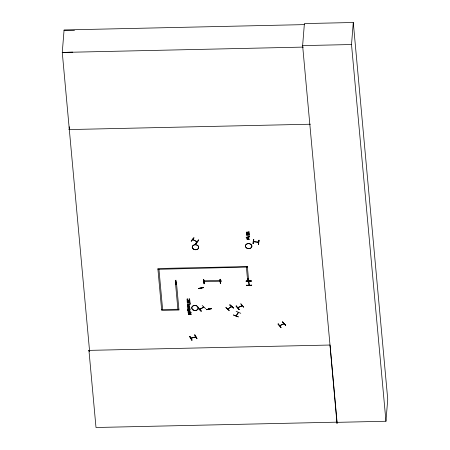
<?xml version="1.0" encoding="UTF-8"?>
<svg xmlns="http://www.w3.org/2000/svg" width="450" height="450" viewBox="0 0 450 450"><rect width="100%" height="100%" fill="white"/><g stroke="black" fill="none" stroke-linecap="round" stroke-linejoin="round"><path stroke-width="0.67" d="M238.348 312.789L238.106 312.542M238.528 312.474L236.194 315.956M188.831 304.611L188.73 305.511L188.156 305.814A0.703 0.546 4.6 0 1 187.768 305.736L187.672 305.685A0.624 0.478 4.6 0 1 187.459 305.342L187.701 304.639M189.416 310.967L189.309 311.861L188.736 312.165A0.703 0.546 4.6 0 1 188.353 312.092L188.252 312.036A0.624 0.478 4.6 0 1 188.038 311.698L188.28 310.989M251.708 285.345L246.527 285.48L246.521 285.075M188.82 304.796C190.041 306.669 189.686 303.474 187.442 304.56L187.684 304.819M188.556 304.616C188.949 305.854 187.166 305.623 187.987 304.633M189.141 310.973C189.529 312.21 187.746 311.979 188.567 310.984M200.138 309.262L200.199 309.009M175.961 280.181L176.282 284.383L175.995 284.383L175.657 280.373M176.214 282.262L176.681 282.454L176.704 282.066M191.323 241.211L193.972 237.842L191.34 241.026M189.518 298.884C191.076 301.168 185.861 301.331 187.144 298.941M188.499 301.112L187.149 301.326L187.138 300.859M190.013 302.338L187.279 302.4M187.262 302.586L187.251 302.119M189.079 298.896L189.478 299.863A0.782 0.602 4.6 0 1 189.242 300.206L187.459 300.139L187.583 298.929M190.282 303.93L187.408 304.178L187.397 303.728M187.464 304.824L187.459 304.374M192.718 239.147L192.696 239.468L197.072 241.779M192.803 239.496L192.842 239.158M187.672 310.32L187.312 310.326M189.765 307.114L187.695 307.344L189.366 306.827A0.591 0.456 4.6 0 0 189.399 306.529L187.605 306.36L187.599 305.91M193.118 239.597L193.208 239.484M187.234 302.304L188.589 302.091M188.269 311.175L188.038 310.731M189.883 309.353L189.866 309.538A0.922 0.709 4.6 0 1 190.041 310.061C189.647 311.158 187.268 310.584 188.19 309.392M189.99 302.057L188.899 302.265L188.826 301.106M190.26 312.502L188.19 312.728L188.179 312.277M189.602 309.358C190.468 310.657 187.521 310.646 188.471 309.386M191.121 314.449L188.381 314.511M188.657 314.404L188.646 313.858A0.906 0.698 4.6 0 1 188.904 313.464C191.025 312.491 191.756 315.72 188.668 314.218M188.809 301.292L189.9 301.084M189.883 301.264L189.872 300.803M190.266 304.116L190.26 303.666M189.866 309.538L189.945 309.082M188.021 310.916C189.186 309.679 190.997 312.058 189.799 311.827M190.243 312.683L190.232 312.233M198.456 239.85L198.692 240.159L196.042 243.523L195.806 243.219M195.84 243.248L196.042 243.518L198.692 240.148M190.963 312.502L190.603 312.514M190.586 312.694L190.575 312.204M196.594 241.301L196.639 241.616L196.684 241.189M190.946 312.688L190.935 312.199M189.9 336.426L192.021 340.2L189.669 336.544M191.419 338.119L191.486 337.871M192.037 340.02L189.866 336.459M194.929 334.901L197.044 338.659L194.698 334.817M198.428 288.467L203.422 287.528M195.238 337.095L195.188 336.735M198.056 307.772C204.773 315.793 199.249 307.569 197.854 307.929L201.032 311.203L201.274 310.894M196.779 338.738L194.721 334.941M200.835 288.208L201.015 288.416M200.093 308.891L200.188 309.262M203.293 281.469L203.321 281.869L203.85 281.689M203.704 279.568L204.311 283.759L204.024 283.764L203.737 279.579M202.191 305.477L205.594 308.621M204.024 283.764L203.732 279.703M211.264 308.413L211.326 308.812L206.336 309.752L206.269 309.353M208.665 309.082L208.524 308.419M208.485 308.739L208.699 308.385M211.269 308.452L206.257 309.538M220.275 279.382L219.988 279.388L220.326 283.404L220.612 283.399L220.292 279.197M221.034 281.081L220.905 281.273M225.906 307.468L229.129 310.753M228.032 308.503L227.576 309.009M227.694 309.122L228.15 308.616M229.331 310.483L225.877 307.507M229.849 304.988L233.477 307.98L229.888 304.802M231.621 306.636L231.244 306.872L231.075 306.551M233.781 314.758L233.634 315.135L238.399 316.907L233.651 315.096M236.34 305.809L236.081 306.107M240.784 313.329L236.143 311.243M236.284 315.27L236.002 315.889M236.239 315.534L236.441 315.338M238.196 307.198L237.696 307.659M237.825 307.789L238.297 307.322M239.169 309.442L236.087 306.084L238.928 309.555L239.186 309.257M240.711 303.885L243.754 307.271L240.902 303.806M249.615 236.43L246.218 237.516L246.212 237.094M248.957 234.726L246.51 233.843M246.499 234.028L246.482 233.528M247.072 233.167L246.617 233.196M249.356 234.984L246.606 235.226L246.6 234.776M249.345 235.164L249.306 234.765L247.078 233.775M248.507 238.331L246.876 238.162L246.87 237.729M241.779 305.938L241.577 305.601M249.075 239.361L246.971 239.181L246.96 238.753M247.433 238.838L248.951 238.388L247.343 237.853M246.6 233.381C245.514 232.369 247.528 231.171 247.911 232.543C249.092 234.135 248.333 231.216 249.024 231.924M247.056 233.37C246.083 230.996 247.888 233.634 248.867 233.201A0.878 0.675 4.6 0 0 249.126 232.881L248.94 231.784M246.414 267.081L247.618 280.738L248.648 280.44M247.326 238.033L248.895 237.735L248.884 237.279M247.061 233.961L249.227 233.91L249.221 233.466M249.058 239.546L249.047 239.079M249.598 236.61L249.593 236.183M251.331 280.935L246.15 281.048M248.625 280.716L247.354 266.282M247.421 267.058L157.939 269.319M248.181 280.704L247.652 280.884L247.641 280.463M248.034 278.584L248.642 282.78L248.355 282.786L248.062 278.724L248.642 282.769M248.648 280.952L249.232 285.154L248.923 284.844M249.21 285.114L248.698 281.402M248.664 280.868L248.642 281.188M248.856 281.267L248.85 280.907M249.165 284.524L249.182 284.833M253.181 243.619L253.8 239.653L253.524 239.597L252.894 243.579L253.181 243.619L253.761 239.619M258.086 242.049L258.621 242.37L253.479 241.706L254.076 241.543M254.053 241.774L254.093 241.408M251.702 284.963L251.708 285.368M258.12 242.286L258.165 241.824M258.064 242.28L258.227 241.791M258.379 244.221L258.986 240.114L258.626 244.299L258.356 244.08M254.076 241.639L253.558 241.571L258.609 242.207L258.587 241.836M258.688 241.892L258.199 242.134M278.218 323.843L277.965 324.141L281.053 327.476L278.19 323.876M302.625 45.613L304.402 23.586L353.284 22.5L387.731 399.223L385.959 421.256L337.072 422.342L302.625 45.613L351.512 44.533L353.284 22.5M280.102 325.665L280.181 325.356M281.025 327.442L278.145 324.034M282.549 321.969L285.637 325.305L282.594 321.789M283.646 323.955L283.461 323.634M285.441 325.238L282.589 321.919M337.123 422.151L337.011 423.517L330.036 345.032L88.942 350.376L89.364 351.714M241.56 305.826L242.094 305.741L237.774 307.598M258.339 244.266L258.958 240.3M236.025 315.804L238.275 312.446M238.32 312.778L238.303 312.39M239.136 309.431L236.267 306M231.058 306.782L231.396 306.54M191.762 340.273L189.692 336.51M199.614 309.381L203.692 307.046M203.816 307.226L199.766 309.471M175.995 284.377L175.686 280.344M219.988 279.382L220.348 283.382M220.236 279.354L220.579 283.354M279.579 325.693L283.922 323.634M191.098 241.076L193.933 237.797M195.795 243.399L198.506 240.041M200.841 288.298L201.189 288.517M201.167 288.613L201.049 288.225M189.501 307.035L189.737 306.546L189.388 306.124L187.605 306.36M176.214 282.279L176.591 282.454M227.644 308.942L231.547 306.681M241.633 305.769L241.971 305.612M231.57 306.641L227.812 309.099M283.961 323.831L279.782 325.789M242.094 305.741L237.915 307.772M233.46 307.974L229.888 304.937L233.291 308.064M246.949 238.939L248.496 238.517M249.576 236.368L246.218 237.516M197.004 241.757L192.684 239.648M203.406 287.657L198.354 288.444L203.417 287.724M203.377 281.655L203.799 281.689L203.355 281.852M203.754 281.852L203.338 281.835M220.545 281.301L221.018 281.312L220.562 281.481M220.922 281.475L220.449 281.458M247.714 280.693L248.13 280.704M64.029 30.589L74.509 30.302M72.748 52.149L62.269 52.436L89.511 350.359L88.942 350.376M304.47 24.615L64.08 29.948L62.269 52.436L303.362 47.093M68.754 129.572L310.416 124.217M248.923 231.964L248.49 231.998M246.471 233.708L249.227 233.91M246.583 234.962L248.946 234.911M247.331 266.552L157.866 268.537L161.691 310.393L178.965 310.011L176.445 282.465L175.438 282.488L177.885 309.257M246.139 281.244L251.319 281.126M246.122 281.019L251.303 280.907M246.139 281.177L251.319 281.064M246.504 285.261L251.696 285.176M187.132 299.121L187.566 299.132M189.062 299.104L189.501 299.07M187.121 301.044L189.861 300.983M190.243 303.846L187.408 304.178M187.971 304.813L188.544 304.802M161.623 309.617L178.892 309.234M189.928 309.268L187.493 309.42L187.296 310.511M188.173 309.572L187.493 309.808L187.656 310.5M188.46 309.566L189.585 309.544M188.556 311.169L189.124 311.158M189.399 311.152L189.855 311.372L189.787 312.013M188.167 312.463L190.221 312.418M190.558 312.39L190.918 312.384M89.505 350.308L88.937 350.319L95.996 427.5L337.089 422.156M247.669 280.856L248.141 280.845M247.416 239.018L249.036 239.265M208.693 308.655L208.862 308.959M208.626 309.032L208.519 308.689M211.326 308.79L206.331 309.713M351.512 44.533L385.959 421.256M248.895 237.735L246.876 238.162M189.973 302.243L190.001 302.524M191.104 314.634C191.604 312.441 187.537 312.508 188.37 314.691M188.488 301.298L188.578 302.271M158.946 269.297L162.63 309.594M69.238 126.748L69.322 129.561M187.734 308.171L188.235 308.925L189.658 308.801A0.821 0.636 4.6 0 0 189.894 308.43L189.866 308.126A0.816 0.624 4.6 0 0 189.568 307.772L187.965 307.806A0.816 0.63 4.6 0 0 187.734 308.171M189.602 308.284C187.914 309.971 187.701 306.675 189.602 308.284M190.946 338.243L195.767 336.932L190.991 338.248M220.928 280.44L203.653 280.822L203.726 281.599L220.995 281.216L220.928 280.44M193.337 249.092A3.246 2.498 4.6 0 0 198.641 247.849A3.246 2.498 4.6 0 0 194.406 244.873A3.246 2.498 4.6 0 0 193.337 249.092M193.343 249.019A3.251 2.503 4.6 0 0 198.653 247.776A3.251 2.503 4.6 0 0 194.411 244.789A3.251 2.503 4.6 0 0 193.343 249.019M246.521 247.916A3.246 2.498 4.6 0 0 251.826 246.673A3.246 2.498 4.6 0 0 247.584 243.692A3.246 2.498 4.6 0 0 246.521 247.916A3.246 2.498 4.6 0 0 251.826 246.684A3.246 2.498 4.6 0 0 247.584 243.703A3.246 2.498 4.6 0 0 246.521 247.928M192.887 309.836A3.246 2.498 4.6 0 0 198.191 308.593A3.246 2.498 4.6 0 0 193.956 305.618A3.246 2.498 4.6 0 0 192.887 309.836M192.893 309.769A3.251 2.503 4.6 0 0 198.203 308.52A3.251 2.503 4.6 0 0 193.961 305.539A3.251 2.503 4.6 0 0 192.893 309.769"/></g></svg>
